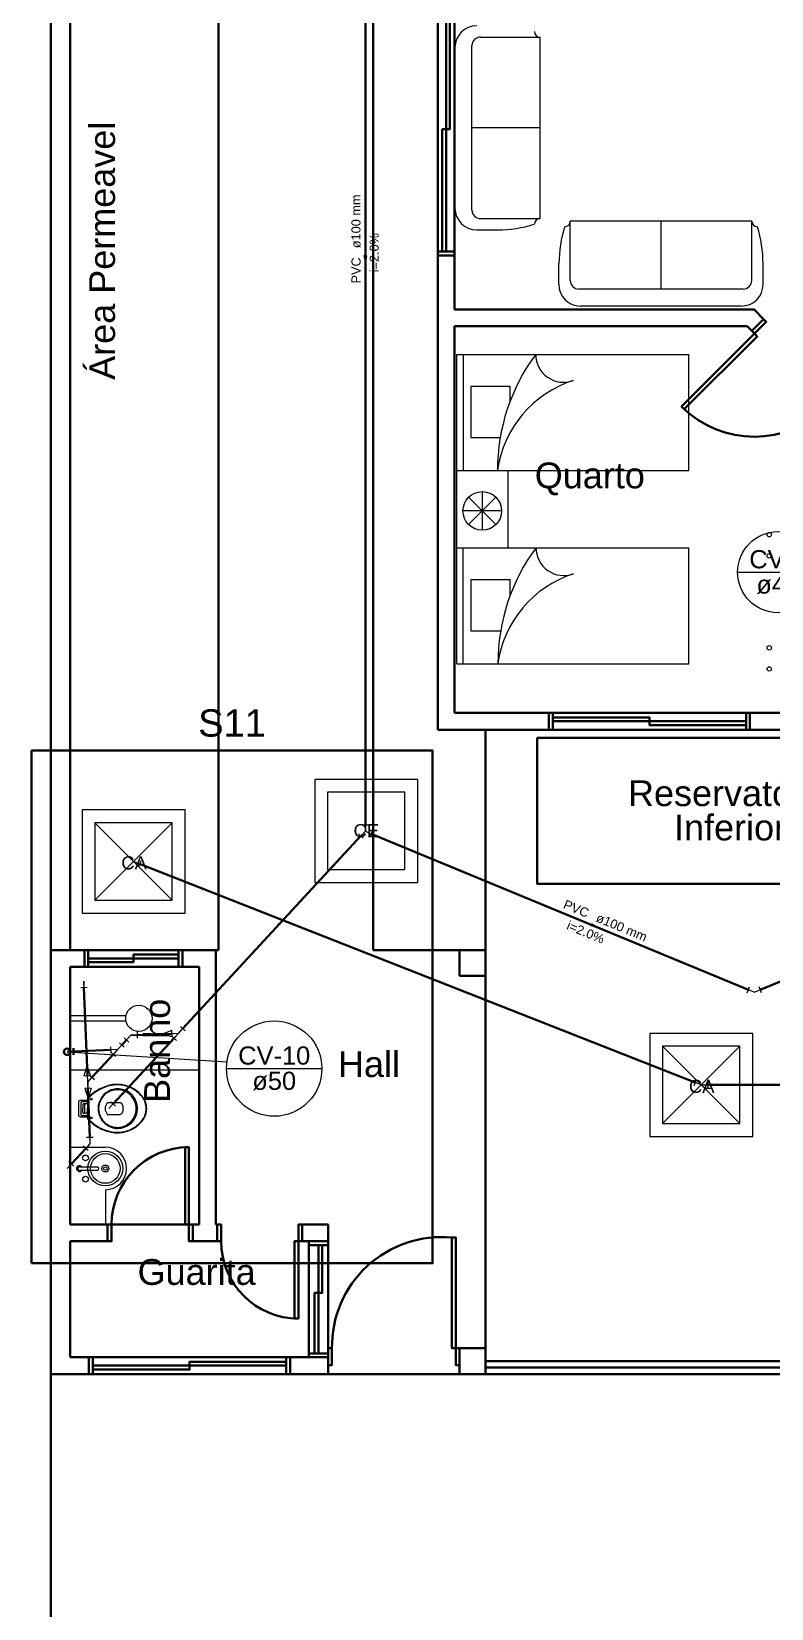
# Model space of a CAD drawing. Header units: inches. Extents: x -27 to 114, y -35 to 60.
# Drawn here: x 10.59 to 16.33, y -22.43 to -10.19 of the extents above; entities that cross this region are included whole.
import ezdxf

# ---------------------------------------------------------------- set-up
doc = ezdxf.new("R2010")
doc.units = ezdxf.units.IN
doc.header["$LTSCALE"] = 10
doc.header["$MEASUREMENT"] = 0
doc.linetypes.add('Dashed', pattern=[0.75, 0.5, -0.25])
for name, color, linetype, lineweight in [('AP-Conexões', 8, 'Continuous', 20), ('AP-Tubos', 6, 'Continuous', 30), ('CV-Colunas', 6, 'Continuous', 30), ('CV-Conexões detalhe', 8, 'Continuous', 20), ('CV-Indicação coluna', 5, 'Continuous', 20), ('CV-Textos coluna', 7, 'Continuous', 20), ('CV-Tubos detalhe', 6, 'Continuous', 30), ('DI-Detalhes', 6, 'Dashed', 30), ('LINVISTA', 4, 'Continuous', 30), ('Simbolos', 160, 'Continuous', 20), ('Simbolos_int', 5, 'Continuous', 5), ('TQ-Conexões', 8, 'Continuous', 20), ('TQ-Conexões detalhe', 8, 'Continuous', 20), ('TQ-Sentido tubo', 8, 'Continuous', 20), ('TQ-Textos tubo', 7, 'Continuous', 20), ('TQ-Tubos', 6, 'Continuous', 30), ('TQ-Tubos detalhe', 6, 'Continuous', 30), ('xeixo', 3, 'Continuous', 20), ('xjanela-porta', 253, 'Continuous', 30), ('xmoveis', 253, 'Continuous', 20), ('xmuro', 4, 'Continuous', 30), ('xparede', 7, 'Continuous', 30), ('xpiso', 4, 'Continuous', 30), ('xprojecao', 4, 'Continuous', 30), ('xtexto', 7, 'Continuous', 20)]:
    doc.layers.add(name, color=color, linetype=linetype, lineweight=lineweight)
doc.styles.add('Arial', font='arial.ttf')

# ---------------------------------------------------------------- blocks, each defined once
blk = doc.blocks.new('_Closed')
at = {"color": 0, "linetype": 'ByBlock', "lineweight": -2}
for p, q in [((-1, 0.166667), (0, 0)), ((-1, 0.166667), (-1, -0.166667)), ((0, 0), (-1, -0.166667)), ((0, 0), (-1, 0))]:
    blk.add_line(p, q, dxfattribs=at)

msp = doc.modelspace()

# ---------------------------------------------------------------- linework, layer by layer
at = {"layer": 'AP-Conexões', "linetype": 'Continuous'}
for p, q in [((11.379, -16.632), (11.426, -16.65)), ((11.435, -16.627), (11.416, -16.673)), ((15.727, -18.371), (15.745, -18.324)), ((15.783, -18.366), (15.736, -18.348)), ((15.833, -18.341), (15.833, -18.391)), ((15.783, -18.366), (15.833, -18.366))]:
    msp.add_line(p, q, dxfattribs=at)
at = {"layer": 'AP-Tubos'}
for p, q in [((15.736, -18.348), (11.426, -16.65)), ((15.833, -18.366), (24.09, -18.366))]:
    msp.add_line(p, q, dxfattribs=at)
at = {"layer": 'CV-Colunas', "linetype": 'Continuous'}
for p, q in [((10.863, -18.108), (10.913, -18.106)), ((10.912, -18.081), (10.914, -18.131))]:
    msp.add_line(p, q, dxfattribs=at)
msp.add_circle((10.863, -18.108), 0.025, dxfattribs=at)
at = {"layer": 'CV-Conexões detalhe', "linetype": 'Continuous'}
for p, q in [((11.205, -18.119), (11.203, -18.069)), ((11.254, -18.092), (11.204, -18.094)), ((11.254, -18.092), (11.22, -18.129)), ((11.254, -18.092), (11.288, -18.056)), ((11.269, -18.039), (11.306, -18.073)), ((11.238, -18.146), (11.202, -18.112))]:
    msp.add_line(p, q, dxfattribs=at)
at = {"layer": 'CV-Indicação coluna'}
for p, q in [((16.064, -14.387), (16.694, -14.387)), ((10.863, -18.108), (12.104, -18.187)), ((12.1, -18.239), (12.84, -18.239))]:
    msp.add_line(p, q, dxfattribs=at)
for centre, radius in [((16.379, -14.387), 0.315), ((12.47, -18.239), 0.37)]:
    msp.add_circle(centre, radius, dxfattribs=at)
at = {"layer": 'CV-Tubos detalhe'}
msp.add_line((11.204, -18.094), (10.913, -18.106), dxfattribs=at)
at = {"layer": 'DI-Detalhes', "linetype": 'Continuous'}
msp.add_lwpolyline([(10.588, -19.749), (13.699, -19.749), (13.699, -15.771), (10.588, -15.771), (10.588, -19.749)], close=True, dxfattribs=at)
at = {"layer": 'LINVISTA'}
msp.add_lwpolyline([(16.408, -20.509), (14.108, -20.509), (14.108, -20.559), (16.408, -20.559)], dxfattribs=at)
at = {"layer": 'Simbolos', "linetype": 'Continuous'}
for points in [[(12.784, -16.795), (13.584, -16.795), (13.584, -15.995), (12.784, -15.995), (12.784, -16.795)], [(10.979, -17.032), (11.779, -17.032), (11.779, -16.232), (10.979, -16.232), (10.979, -17.032)], [(15.383, -18.766), (16.183, -18.766), (16.183, -17.966), (15.383, -17.966), (15.383, -18.766)]]:
    msp.add_lwpolyline(points, close=True, dxfattribs=at)
at = {"layer": 'Simbolos_int', "linetype": 'Dashed'}
for p, q in [((11.079, -16.332), (11.679, -16.932)), ((11.679, -16.332), (11.079, -16.932)), ((15.483, -18.066), (16.083, -18.666)), ((16.083, -18.066), (15.483, -18.666))]:
    msp.add_line(p, q, dxfattribs=at)
for points in [[(12.884, -16.695), (13.484, -16.695), (13.484, -16.095), (12.884, -16.095), (12.884, -16.695)], [(11.079, -16.932), (11.679, -16.932), (11.679, -16.332), (11.079, -16.332), (11.079, -16.932)], [(15.483, -18.666), (16.083, -18.666), (16.083, -18.066), (15.483, -18.066), (15.483, -18.666)]]:
    msp.add_lwpolyline(points, close=True, dxfattribs=at)
at = {"layer": 'TQ-Conexões', "linetype": 'Continuous'}
for p, q in [((13.152, -16.347), (13.202, -16.347)), ((13.177, -16.397), (13.177, -16.347)), ((13.232, -16.393), (13.213, -16.44)), ((13.161, -16.451), (13.124, -16.417)), ((13.177, -16.397), (13.143, -16.434)), ((13.177, -16.397), (13.223, -16.417)), ((16.138, -17.651), (16.158, -17.605)), ((16.25, -17.651), (16.231, -17.605)), ((16.194, -17.647), (16.148, -17.628)), ((16.194, -17.647), (16.24, -17.628))]:
    msp.add_line(p, q, dxfattribs=at)
at = {"layer": 'TQ-Conexões detalhe', "linetype": 'Continuous'}
for p, q in [((11.019, -17.609), (10.969, -17.611)), ((10.992, -17.56), (10.994, -17.61)), ((11.357, -17.98), (11.323, -18.017)), ((11.357, -17.98), (11.407, -17.979)), ((11.406, -17.954), (11.408, -18.003)), ((11.676, -17.943), (11.602, -17.971)), ((11.678, -17.993), (11.602, -17.971)), ((11.711, -18.02), (11.675, -17.986)), ((11.678, -17.993), (11.676, -17.943)), ((11.727, -17.966), (11.677, -17.968)), ((11.727, -17.966), (11.693, -18.003)), ((11.727, -17.966), (11.761, -17.929)), ((11.743, -17.912), (11.779, -17.946)), ((11.342, -18.034), (11.305, -18)), ((10.996, -18.294), (11.018, -18.218)), ((11.046, -18.292), (11.018, -18.218)), ((10.996, -18.294), (11.046, -18.292)), ((11.023, -18.343), (11.021, -18.293)), ((11.023, -18.343), (11.057, -18.306)), ((11.023, -18.343), (11.025, -18.393)), ((11.038, -18.289), (11.075, -18.323)), ((11.05, -18.392), (11, -18.394)), ((11, -18.394), (11.028, -18.468)), ((11.05, -18.392), (11.028, -18.468)), ((11.188, -18.549), (11.222, -18.513)), ((11.203, -18.496), (11.24, -18.53)), ((11.026, -18.875), (10.989, -18.841)), ((11.042, -18.821), (11.008, -18.858)), ((11.015, -18.772), (11.065, -18.77)), ((11.042, -18.821), (11.04, -18.771)), ((10.878, -18.961), (10.915, -18.995)), ((10.863, -19.014), (10.897, -18.978))]:
    msp.add_line(p, q, dxfattribs=at)
at = {"layer": 'TQ-Sentido tubo'}
for points in [[(13.177, -11.93), (13.177, -11.838)], [(14.933, -17.125), (14.847, -17.089)]]:
    msp.add_lwpolyline(points, dxfattribs=at)
at = {"layer": 'TQ-Tubos'}
for p, q in [((13.177, -7.469), (13.177, -16.347)), ((13.223, -16.417), (16.148, -17.628)), ((16.24, -17.628), (19.165, -16.417))]:
    msp.add_line(p, q, dxfattribs=at)
at = {"layer": 'TQ-Tubos detalhe'}
for p, q in [((11.761, -17.929), (13.143, -16.434)), ((10.994, -17.61), (11.021, -18.293)), ((11.407, -17.979), (11.677, -17.968)), ((11.222, -18.513), (11.693, -18.003)), ((11.288, -18.056), (11.323, -18.017)), ((11.057, -18.306), (11.22, -18.129)), ((11.04, -18.771), (11.025, -18.393)), ((10.897, -18.978), (11.008, -18.858))]:
    msp.add_line(p, q, dxfattribs=at)
at = {"layer": 'xeixo'}
for p, q in [((13.177, -7.419), (13.177, -16.397)), ((11.188, -18.549), (13.177, -16.397)), ((11.023, -18.343), (10.992, -17.56)), ((11.023, -18.343), (11.357, -17.98)), ((11.727, -17.966), (11.357, -17.98)), ((11.254, -18.092), (10.863, -18.108)), ((11.042, -18.821), (11.023, -18.343)), ((10.863, -19.014), (11.042, -18.821))]:
    msp.add_line(p, q, dxfattribs=at)
at = {"layer": 'xjanela-porta'}
for p, q in [((13.738, -9.999), (13.738, -11.899)), ((13.868, -9.999), (13.868, -11.899)), ((14.63, -15.479), (16.13, -15.479)), ((14.63, -15.609), (16.13, -15.609)), ((11.728, -17.319), (11.028, -17.319)), ((11.728, -17.449), (11.028, -17.449)), ((12.738, -20.449), (12.738, -19.609)), ((12.888, -20.449), (12.888, -19.609)), ((12.563, -20.479), (11.063, -20.479)), ((12.563, -20.609), (11.063, -20.609))]:
    msp.add_line(p, q, dxfattribs=at)
for points in [[(13.803, -9.999), (13.803, -10.949), (13.833, -10.949), (13.833, -9.999), (13.803, -9.999), (13.803, -9.999)], [(13.773, -10.949), (13.773, -11.899), (13.803, -11.899), (13.803, -10.949), (13.773, -10.949), (13.773, -10.949)], [(16.195, -12.536), (16.217, -12.557), (15.651, -13.123), (15.63, -13.102), (16.195, -12.536), (16.195, -12.536)], [(14.63, -15.544), (15.38, -15.544), (15.38, -15.514), (14.63, -15.514), (14.63, -15.544), (14.63, -15.544)], [(15.38, -15.574), (16.13, -15.574), (16.13, -15.544), (15.38, -15.544), (15.38, -15.574), (15.38, -15.574)], [(11.728, -17.384), (11.378, -17.384), (11.378, -17.354), (11.728, -17.354), (11.728, -17.384), (11.728, -17.384)], [(11.378, -17.414), (11.028, -17.414), (11.028, -17.384), (11.378, -17.384), (11.378, -17.414), (11.378, -17.414)], [(11.808, -19.449), (11.778, -19.449), (11.778, -18.849), (11.808, -18.849), (11.808, -19.449), (11.808, -19.449)], [(13.878, -20.409), (13.848, -20.409), (13.848, -19.549), (13.878, -19.549), (13.878, -20.409), (13.878, -20.409)], [(12.658, -19.579), (12.628, -19.579), (12.628, -20.179), (12.658, -20.179), (12.658, -19.579), (12.658, -19.579)], [(12.843, -19.979), (12.843, -19.609), (12.813, -19.609), (12.813, -19.979), (12.843, -19.979), (12.843, -19.979)], [(12.813, -20.449), (12.813, -19.979), (12.783, -19.979), (12.783, -20.449), (12.813, -20.449), (12.813, -20.449)], [(11.813, -20.574), (11.063, -20.574), (11.063, -20.544), (11.813, -20.544), (11.813, -20.574), (11.813, -20.574)], [(12.563, -20.544), (11.813, -20.544), (11.813, -20.514), (12.563, -20.514), (12.563, -20.544), (12.563, -20.544)]]:
    msp.add_lwpolyline(points, close=True, dxfattribs=at)
for points in [[(13.868, -11.929), (13.868, -11.899), (13.738, -11.899), (13.738, -11.929)], [(16.266, -12.423), (16.287, -12.444), (16.195, -12.536), (16.174, -12.515)], [(14.6, -15.609), (14.63, -15.609), (14.63, -15.479), (14.6, -15.479)], [(16.16, -15.479), (16.13, -15.479), (16.13, -15.609), (16.16, -15.609)], [(10.998, -17.319), (11.028, -17.319), (11.028, -17.449), (10.998, -17.449)], [(11.758, -17.449), (11.728, -17.449), (11.728, -17.319), (11.758, -17.319)], [(11.178, -19.449), (11.208, -19.449), (11.208, -19.579), (11.178, -19.579)], [(11.838, -19.579), (11.808, -19.579), (11.808, -19.449), (11.838, -19.449)], [(12.028, -19.579), (12.058, -19.579), (12.058, -19.449), (12.028, -19.449)], [(12.688, -19.449), (12.658, -19.449), (12.658, -19.579), (12.688, -19.579)], [(12.738, -19.579), (12.738, -19.609), (12.888, -19.609), (12.888, -19.579)], [(12.888, -20.409), (12.918, -20.409), (12.918, -20.539), (12.888, -20.539)], [(13.908, -20.539), (13.878, -20.539), (13.878, -20.409), (13.908, -20.409)], [(11.033, -20.479), (11.063, -20.479), (11.063, -20.609), (11.033, -20.609)], [(12.593, -20.609), (12.563, -20.609), (12.563, -20.479), (12.593, -20.479)], [(12.888, -20.479), (12.888, -20.449), (12.738, -20.449), (12.738, -20.479)]]:
    msp.add_lwpolyline(points, dxfattribs=at)
for centre, radius, start, end in [((16.195, -12.536), 0.8, 225, 315), ((11.808, -19.449), 0.6, 90, 180), ((13.768, -20.396), 0.85, 84.599, 180.923), ((12.658, -19.579), 0.6, 180, 270)]:
    msp.add_arc(centre, radius, start, end, dxfattribs=at)
at = {"layer": 'xmoveis'}
for p, q in [((14.07, -10.236), (14.532, -10.236)), ((14.532, -11.643), (14.532, -10.236)), ((13.872, -11.562), (13.872, -10.316)), ((14.004, -11.577), (14.004, -10.301)), ((14.532, -10.939), (14.004, -10.939)), ((14.041, -11.731), (14.202, -11.731)), ((14.07, -11.643), (14.532, -11.643)), ((14.767, -12.124), (14.767, -11.662)), ((16.174, -11.662), (14.767, -11.662)), ((15.47, -11.662), (15.47, -12.19)), ((16.174, -12.124), (16.174, -11.662)), ((14.679, -12.153), (14.679, -11.992)), ((16.262, -12.153), (16.262, -11.992)), ((16.108, -12.19), (14.833, -12.19)), ((16.093, -12.322), (14.847, -12.322)), ((13.886, -12.697), (15.686, -12.697)), ((13.886, -15.097), (13.886, -12.697)), ((13.936, -12.697), (13.936, -13.597)), ((15.686, -13.597), (15.686, -12.697)), ((13.886, -13.597), (15.686, -13.597)), ((14.286, -14.197), (14.286, -13.597)), ((14.19, -14.018), (13.978, -13.806)), ((14.19, -13.806), (13.978, -14.018)), ((14.084, -13.762), (14.084, -14.062)), ((14.234, -13.912), (13.934, -13.912)), ((13.886, -14.197), (15.686, -14.197)), ((13.936, -15.097), (13.936, -14.197)), ((15.686, -15.097), (15.686, -14.197)), ((13.886, -15.097), (15.686, -15.097)), ((11.32, -17.829), (10.894, -17.829)), ((10.894, -17.869), (11.32, -17.869)), ((10.888, -18.249), (11.888, -18.249)), ((11.021, -18.475), (11.021, -18.48)), ((10.951, -18.498), (10.951, -18.549)), ((10.951, -18.549), (10.951, -18.601)), ((11.021, -18.487), (10.963, -18.487)), ((10.97, -18.504), (10.97, -18.549)), ((10.97, -18.549), (10.97, -18.594)), ((11.021, -18.497), (10.977, -18.497)), ((10.986, -18.518), (10.986, -18.549)), ((10.986, -18.581), (10.986, -18.549)), ((10.998, -18.514), (10.998, -18.549)), ((10.998, -18.549), (10.998, -18.585)), ((11.013, -18.513), (11.002, -18.513)), ((11.013, -18.585), (11.002, -18.585)), ((11.021, -18.48), (11.021, -18.487)), ((11.021, -18.487), (11.021, -18.549)), ((11.021, -18.612), (11.021, -18.549)), ((11.271, -18.505), (11.175, -18.505)), ((11.175, -18.594), (11.271, -18.594)), ((10.963, -18.612), (11.021, -18.612)), ((10.977, -18.602), (11.021, -18.602)), ((11.021, -18.612), (11.021, -18.619)), ((11.021, -18.619), (11.021, -18.624)), ((10.888, -18.849), (11.16, -18.849)), ((10.959, -19.001), (11.097, -19.001)), ((10.959, -19.028), (11.097, -19.028)), ((11.16, -19.179), (11.16, -19.449))]:
    msp.add_line(p, q, dxfattribs=at)
for points in [[(13.999, -13.344), (13.999, -12.944), (14.299, -12.944), (14.299, -13.071)], [(14.226, -13.344), (13.999, -13.344)], [(13.999, -14.844), (13.999, -14.444), (14.299, -14.444), (14.299, -14.57)], [(14.226, -14.844), (13.999, -14.844)]]:
    msp.add_lwpolyline(points, dxfattribs=at)
for centre, radius in [((14.084, -13.912), 0.15), ((16.31, -14.096), 0.017), ((16.31, -14.26), 0.017), ((16.31, -14.974), 0.017), ((16.31, -15.138), 0.017), ((11.42, -17.849), 0.102), ((11.051, -18.476), 0.0075), ((11.051, -18.622), 0.0075), ((11.006, -18.932), 0.0225), ((11.16, -19.014), 0.135), ((11.16, -19.014), 0.115), ((11.006, -19.097), 0.0225), ((11.16, -19.014), 0.027), ((11.16, -19.014), 0.0135)]:
    msp.add_circle(centre, radius, dxfattribs=at)
for centre, radius, start, end in [((14.041, -10.316), 0.169, 90, 180), ((14.07, -10.301), 0.066, 90, 180), ((14.532, -10.192), 0.044, 180, 269.997), ((14.041, -11.562), 0.169, 180, 270), ((14.07, -11.577), 0.066, 180, 270), ((14.199, -10.761), 0.97, 270.172, 287.318), ((14.532, -11.687), 0.044, 90.003, 180), ((15.649, -11.995), 0.97, 162.682, 179.828), ((14.723, -11.662), 0.044, 270, 359.997), ((16.218, -11.662), 0.044, 180.003, 270), ((15.292, -11.995), 0.97, 0.1723, 17.3184), ((14.847, -12.153), 0.169, 180, 270), ((14.833, -12.124), 0.066, 180, 270), ((16.093, -12.153), 0.169, 270, 0), ((16.108, -12.124), 0.066, 270, 0), ((15.712, -13.595), 1.51, 143.498, 180.057), ((14.713, -12.699), 0.214, 179.37, 290.574), ((15.058, -13.721), 0.865, 108.169, 171.7), ((15.715, -15.095), 1.51, 143.498, 180.057), ((14.715, -14.199), 0.214, 179.37, 290.574), ((15.06, -15.221), 0.865, 108.169, 171.7), ((11.032, -18.475), 0.0102, 134.756, 181.691), ((11.031, -18.481), 0.00945, 141.348, 173.012), ((11.263, -18.681), 0.316, 124.464, 139.245), ((11.263, -18.681), 0.32, 124.462, 138.052), ((11.27, -18.695), 0.335, 105.252, 124.152), ((11.27, -18.695), 0.331, 97.2935, 124.15), ((11.258, -18.55), 0.154, 119.656, 179.751), ((11.254, -18.549), 0.146, 119.911, 180.112), ((11.252, -18.604), 0.243, 82.9547, 106.762), ((11.255, -18.542), 0.146, 79.5544, 120.298), ((11.254, -18.549), 0.145, 78.9336, 119.805), ((11.252, -18.604), 0.239, 82.9494, 95.7593), ((11.253, -18.609), 0.248, 58.9269, 83.517), ((11.253, -18.609), 0.244, 58.9326, 83.5222), ((11.254, -18.552), 0.157, 41.2224, 79.972), ((11.254, -18.547), 0.144, 43.0736, 79.1921), ((11.257, -18.548), 0.142, 359.336, 43.7716), ((11.256, -18.549), 0.153, 359.945, 40.6637), ((11.241, -18.625), 0.264, 38.1702, 58.3139), ((11.241, -18.625), 0.268, 38.1603, 58.3191), ((11.332, -18.549), 0.145, 359.872, 36.98), ((11.332, -18.549), 0.149, 359.872, 36.9981), ((10.963, -18.499), 0.0118, 88.701, 176.32), ((10.977, -18.504), 0.00728, 88.275, 181.725), ((10.977, -18.594), 0.00728, 178.275, 271.725), ((10.993, -18.518), 0.00666, 143.898, 182.043), ((10.993, -18.581), 0.00666, 177.957, 216.102), ((10.992, -18.518), 0.00592, 112.598, 136.064), ((10.992, -18.581), 0.00592, 223.936, 247.402), ((10.994, -18.525), 0.0131, 70.3418, 109.388), ((10.994, -18.574), 0.0131, 250.612, 289.658), ((11.003, -18.501), 0.0119, 245.98, 265.948), ((11.003, -18.597), 0.0119, 94.0521, 114.02), ((11.013, -18.505), 0.00832, 272.015, 355.282), ((11.013, -18.594), 0.00832, 4.718, 87.9851), ((11.258, -18.549), 0.154, 180.249, 240.344), ((11.254, -18.55), 0.146, 179.888, 240.089), ((11.227, -18.549), 0.0683, 139.312, 220.688), ((11.272, -18.529), 0.0241, 23.5104, 90.8905), ((11.272, -18.57), 0.0241, 269.109, 336.49), ((11.215, -18.549), 0.0846, 339.222, 20.7777), ((11.257, -18.551), 0.142, 316.228, 0.6636), ((11.256, -18.549), 0.153, 319.336, 0.0547), ((11.332, -18.55), 0.145, 323.02, 0.1282), ((11.332, -18.55), 0.149, 323.002, 0.1282), ((10.963, -18.6), 0.0118, 183.68, 271.299), ((11.031, -18.617), 0.00945, 186.988, 218.652), ((11.032, -18.624), 0.0102, 178.309, 225.244), ((11.263, -18.417), 0.316, 220.755, 235.536), ((11.263, -18.417), 0.32, 221.948, 235.538), ((11.27, -18.404), 0.335, 235.848, 254.748), ((11.27, -18.404), 0.331, 235.85, 262.706), ((11.254, -18.55), 0.145, 240.195, 281.066), ((11.255, -18.557), 0.146, 239.702, 280.446), ((11.254, -18.551), 0.144, 280.808, 316.926), ((11.254, -18.546), 0.157, 280.028, 318.778), ((11.253, -18.489), 0.244, 276.478, 301.067), ((11.253, -18.489), 0.248, 276.483, 301.073), ((11.241, -18.474), 0.264, 301.686, 321.83), ((11.241, -18.474), 0.268, 301.681, 321.84), ((11.252, -18.494), 0.243, 253.238, 277.045), ((11.252, -18.494), 0.239, 264.241, 277.051), ((11.16, -19.014), 0.165, 270, 90), ((10.959, -19.015), 0.0225, 36.8347, 323.095), ((10.959, -19.015), 0.0135, 89.9648, 269.965), ((11.097, -19.015), 0.0135, 269.965, 89.9648)]:
    msp.add_arc(centre, radius, start, end, dxfattribs=at)
at = {"layer": 'xmuro'}
for p, q in [((10.738, -2.789), (10.738, -17.319)), ((10.888, -2.789), (10.888, -17.319))]:
    msp.add_line(p, q, dxfattribs=at)
at = {"layer": 'xparede'}
for p, q in [((13.738, -15.609), (13.738, -11.929)), ((13.868, -11.929), (13.738, -11.929)), ((13.868, -12.349), (13.868, -11.929)), ((13.868, -12.349), (16.193, -12.349)), ((16.266, -12.423), (16.193, -12.349)), ((13.868, -12.479), (16.139, -12.479)), ((13.868, -15.479), (13.868, -12.479)), ((16.174, -12.515), (16.139, -12.479)), ((16.174, -12.515), (16.266, -12.423)), ((13.868, -15.479), (14.6, -15.479)), ((14.6, -15.479), (14.6, -15.609)), ((16.16, -15.479), (16.893, -15.479)), ((16.16, -15.479), (16.16, -15.609)), ((14.6, -15.609), (13.738, -15.609)), ((17.168, -15.609), (16.16, -15.609)), ((10.738, -20.609), (10.738, -17.319)), ((10.998, -17.319), (10.738, -17.319)), ((10.998, -17.319), (10.998, -17.449)), ((12.018, -17.319), (11.758, -17.319)), ((11.758, -17.319), (11.758, -17.449)), ((12.018, -17.319), (12.018, -19.449)), ((13.908, -17.519), (13.908, -17.319)), ((13.908, -17.319), (14.108, -17.319)), ((14.108, -17.319), (14.108, -17.519)), ((14.108, -17.319), (14.108, -17.319)), ((14.108, -17.319), (14.108, -17.319)), ((10.888, -19.449), (10.888, -17.449)), ((10.998, -17.449), (10.888, -17.449)), ((11.888, -17.449), (11.758, -17.449)), ((11.888, -17.449), (11.888, -19.449)), ((14.108, -17.519), (13.908, -17.519)), ((10.888, -19.449), (11.178, -19.449)), ((11.178, -19.449), (11.178, -19.579)), ((11.838, -19.449), (11.888, -19.449)), ((11.838, -19.449), (11.838, -19.579)), ((12.028, -19.449), (12.018, -19.449)), ((12.028, -19.579), (12.028, -19.449)), ((12.888, -19.449), (12.688, -19.449)), ((12.688, -19.579), (12.688, -19.449)), ((12.888, -19.579), (12.888, -19.449)), ((10.888, -20.479), (10.888, -19.579)), ((10.888, -19.579), (11.178, -19.579)), ((11.838, -19.579), (12.028, -19.579)), ((12.688, -19.579), (12.738, -19.579)), ((12.738, -19.579), (12.888, -19.579)), ((14.108, -20.409), (13.908, -20.409)), ((13.908, -20.409), (13.908, -20.609)), ((14.108, -20.609), (14.108, -20.409)), ((10.888, -20.479), (11.033, -20.479)), ((11.033, -20.479), (11.033, -20.609)), ((12.593, -20.479), (12.738, -20.479)), ((12.593, -20.479), (12.593, -20.609)), ((12.738, -20.479), (12.888, -20.479)), ((12.888, -20.609), (12.888, -20.479)), ((10.738, -20.609), (11.033, -20.609)), ((12.593, -20.609), (12.888, -20.609)), ((13.908, -20.609), (14.108, -20.609)), ((14.108, -20.609), (14.108, -20.609)), ((14.108, -20.609), (14.108, -20.609))]:
    msp.add_line(p, q, dxfattribs=at)
at = {"layer": 'xpiso'}
for p, q in [((12.038, -2.789), (12.038, -17.319)), ((13.238, -2.789), (13.238, -17.319)), ((14.108, -15.609), (14.108, -20.609)), ((12.018, -17.319), (12.038, -17.319)), ((13.238, -17.319), (14.108, -17.319)), ((11.838, -19.449), (11.208, -19.449)), ((10.738, -20.609), (10.738, -23.609)), ((25.588, -20.609), (10.888, -20.609)), ((12.888, -20.609), (34.608, -20.609))]:
    msp.add_line(p, q, dxfattribs=at)
msp.add_lwpolyline([(12.038, -17.319), (10.888, -17.319), (10.888, -2.789), (12.038, -2.789), (12.038, -17.319)], close=True, dxfattribs=at)
at = {"layer": 'xprojecao'}
msp.add_lwpolyline([(14.51, -15.672), (17.546, -15.672), (17.546, -16.806), (14.51, -16.806)], close=True, dxfattribs=at)

# ---------------------------------------------------------------- block references
at = {"layer": 'TQ-Sentido tubo'}
for p, xscale, yscale, zscale, rotation in [((13.177, -11.979), 0.04868787321276447, 0.04868787321276447, 0.04868787321276447, 270), ((14.978, -17.143), 0.04868787321276408, 0.04868787321276408, 0.04868787321276408, 337.4999999999998)]:
    msp.add_blockref('_Closed', p, dxfattribs=dict(at, xscale=xscale, yscale=yscale, zscale=zscale, rotation=rotation))

# ---------------------------------------------------------------- texts
at = {"layer": 'CV-Textos coluna', "char_height": 0.1412, "attachment_point": 8, "line_spacing_factor": 0.798, "style": 'Arial'}
for s, insert, width in [('CV-6', (16.38, -14.359), 0.48074), ('ø40', (16.38, -14.557), 0.36339), ('CV-10', (12.47, -18.21), 0.5981), ('ø50', (12.47, -18.408), 0.36339)]:
    msp.add_mtext(s, dxfattribs=dict(at, insert=insert, width=width))
at = {"layer": 'DI-Detalhes', "insert": (12.143, -15.666), "char_height": 0.2118, "width": 0.3915, "attachment_point": 8, "line_spacing_factor": 0.798, "style": 'Arial'}
msp.add_mtext('S11', dxfattribs=at)
at = {"layer": 'Simbolos', "char_height": 0.1021, "attachment_point": 7, "line_spacing_factor": 0.798, "style": 'Arial'}
for s, insert, width in [('CE', (13.085, -16.445), 0.21956), ('CA', (11.284, -16.695), 0.21565), ('CA', (15.687, -18.429), 0.21565)]:
    msp.add_mtext(s, dxfattribs=dict(at, insert=insert, width=width))
at = {"layer": 'TQ-Textos tubo', "char_height": 0.0706, "line_spacing_factor": 0.798, "style": 'Arial'}
for s, insert, width, attachment_point, rotation in [('ø100 mm', (13.141, -11.873), 0.43169, 7, 90), ('i=2.0%', (13.282, -11.908), 0.31539, 8, 90), ('PVC', (13.141, -11.944), 0.21018, 9, 90), ('PVC', (14.893, -17.07), 0.21018, 9, 337.5), ('i=2.0%', (14.872, -17.214), 0.31539, 8, 337.5), ('ø100 mm', (14.959, -17.097), 0.43169, 7, 337.5)]:
    msp.add_mtext(s, dxfattribs=dict(at, insert=insert, width=width, attachment_point=attachment_point, rotation=rotation))
at = {"layer": 'xtexto', "char_height": 0.2, "attachment_point": 8, "rotation": 90, "line_spacing_factor": 0.798, "style": 'Arial'}
for s, insert, width in [('Área Permeavel', (11.238, -11.893), 2.92939), ('Banho', (11.664, -18.101), 1.08496)]:
    msp.add_mtext(s, dxfattribs=dict(at, insert=insert, width=width))
at = {"layer": 'xtexto', "char_height": 0.2, "attachment_point": 8, "line_spacing_factor": 0.798, "style": 'Arial'}
for s, insert, width in [('Quarto', (14.918, -13.791), 1.30195), ('Reservatório\\PInferior', (16.006, -16.471), 1.30195), ('Hall', (13.205, -18.307), 0.65098), ('Guarita', (11.868, -19.92), 1.37379)]:
    msp.add_mtext(s, dxfattribs=dict(at, insert=insert, width=width))

doc.saveas('drawing.dxf')
